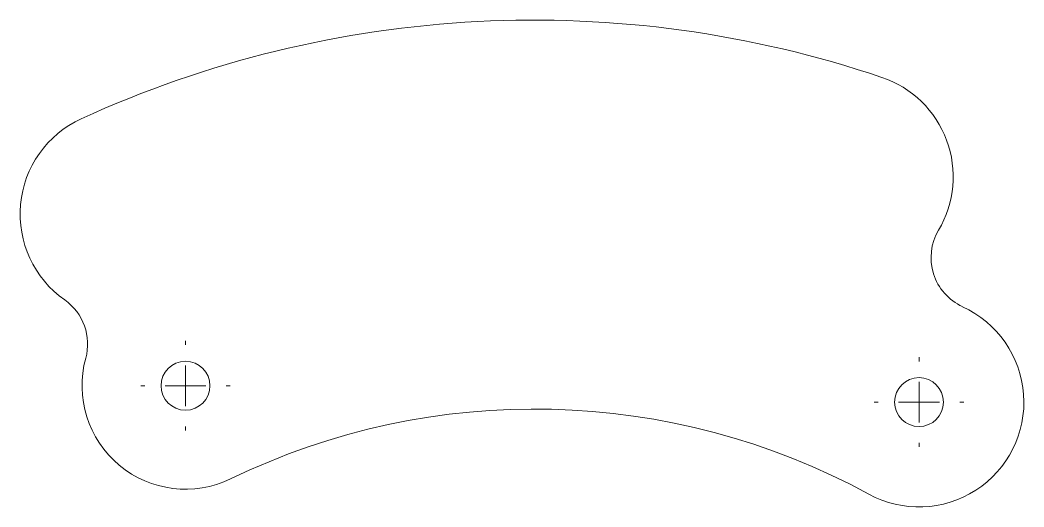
# Model space of a CAD drawing. Header units: millimetres. Extents: x 75 to 198, y 73 to 133.
import ezdxf

# ---------------------------------------------------------------- set-up
doc = ezdxf.new("R2010")
doc.units = ezdxf.units.MM

# ---------------------------------------------------------------- blocks, each defined once
blk = doc.blocks.new('SW_CENTERMARKSYMBOL_0')
at = {"color": 0, "linetype": 'Continuous', "lineweight": 0}
for p, q in [((0, 5), (0, 5.5)), ((0, 0), (0, 2.5)), ((-5, 0), (-5.5, 0)), ((0, 0), (-2.5, 0)), ((0, 0), (0, -2.5)), ((0, 0), (2.5, 0)), ((5, 0), (5.5, 0)), ((0, -5), (0, -5.5))]:
    blk.add_line(p, q, dxfattribs=at)
blk = doc.blocks.new('SW_CENTERMARKSYMBOL_1')
at = {"color": 0, "linetype": 'Continuous', "lineweight": 0}
for p, q in [((0, 5), (0, 5.5)), ((0, 0), (0, 2.5)), ((-5, 0), (-5.5, 0)), ((0, 0), (-2.5, 0)), ((0, 0), (0, -2.5)), ((0, 0), (2.5, 0)), ((5, 0), (5.5, 0)), ((0, -5), (0, -5.5))]:
    blk.add_line(p, q, dxfattribs=at)

msp = doc.modelspace()

# ---------------------------------------------------------------- linework, layer by layer
at = {"color": 7, "linetype": 'Continuous', "lineweight": 15}
for centre in [(94.99, 87.97), (185.01, 85.96)]:
    msp.add_circle(centre, 3, dxfattribs=at)
for centre, radius, start, end in [((137.74, -0.5), 133.35, 71.3161, 114.6136), ((176.33, 113.63), 12.87, 329.2941, 71.3161), ((87.56, 109.04), 12.87, 114.6136, 234.9754), ((193.08, 103.69), 6.6, 149.2941, 245.5359), ((76.38, 93.09), 6.6, 344.6116, 54.9754), ((185.01, 85.96), 12.87, 241.3999, 65.5359), ((94.99, 87.97), 12.7, 164.6116, 295.8597), ((137.87, -0.5), 85.61, 61.3999, 115.8597)]:
    msp.add_arc(centre, radius, start, end, dxfattribs=at)

# ---------------------------------------------------------------- block references
at = {"color": 7, "linetype": 'Continuous', "lineweight": 0}
for name, p in [('SW_CENTERMARKSYMBOL_1', (94.99, 87.97)), ('SW_CENTERMARKSYMBOL_0', (185.01, 85.96))]:
    msp.add_blockref(name, p, dxfattribs=at)

doc.saveas('drawing.dxf')
